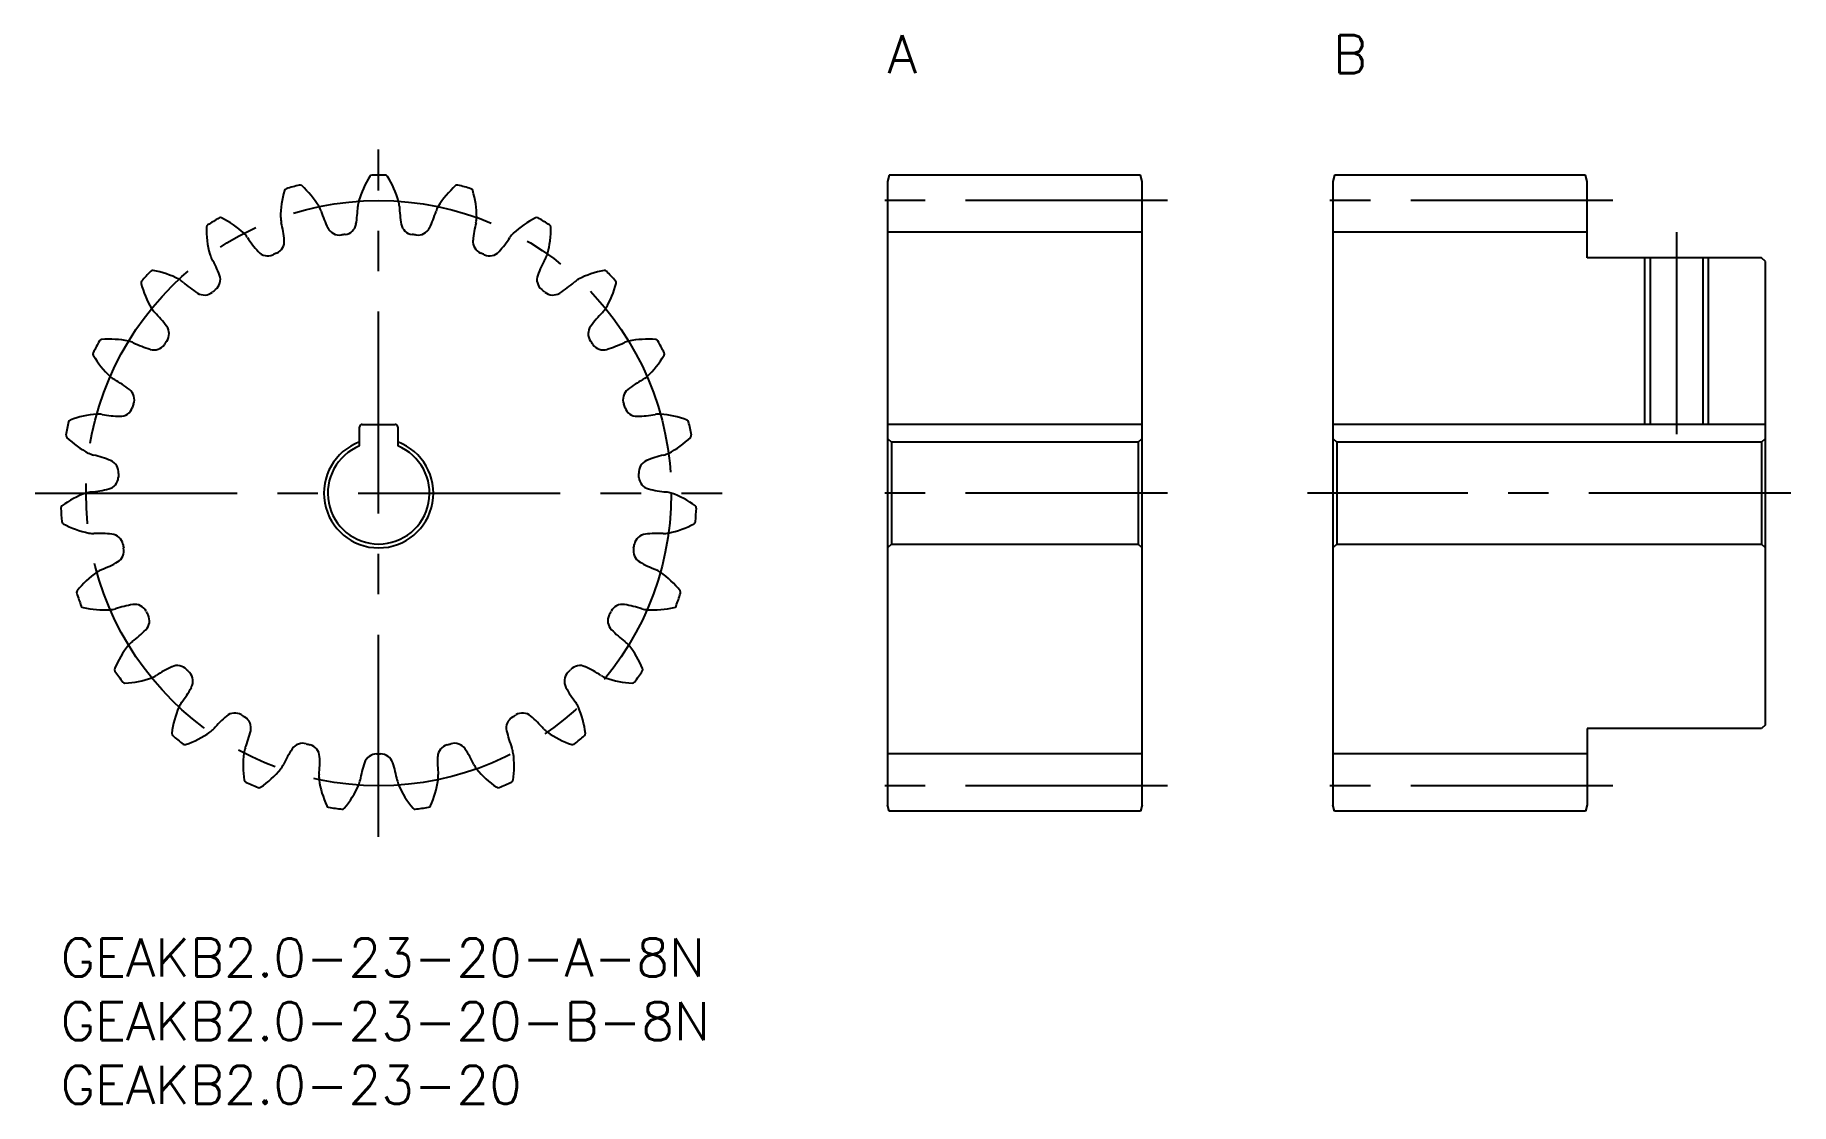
# Model space of a CAD drawing. Extents: x -2 to 136, y -13 to 71.
import ezdxf

# ---------------------------------------------------------------- set-up
doc = ezdxf.new("R2010")
doc.units = 0
doc.header["$LTSCALE"] = 0.5
doc.linetypes.add('CENTER', pattern=[50.8, 31.75, -6.35, 6.35, -6.35])
for name, color, linetype in [('MSM_CENTER', 1, 'CENTER'), ('MSM_CONTINUOUS', 7, 'CONTINUOUS'), ('MSM_NARROW', 5, 'CONTINUOUS'), ('MSM_PART_NUMBER', 7, 'CONTINUOUS')]:
    doc.layers.add(name, color=color, linetype=linetype)
doc.styles.get("Standard").update_dxf_attribs({"font": 'txt.shx', "height": 1, "bigfont": 'bigfont.shx'})

# ---------------------------------------------------------------- blocks, each defined once
blk = doc.blocks.new('*U3')
at = {"layer": 'MSM_PART_NUMBER'}
blk.add_text('GEAKB2.0-23-20-B-8N', height=3, dxfattribs=at).set_placement((0, -8))
blk = doc.blocks.new('*U4')
at = {"layer": 'MSM_PART_NUMBER'}
blk.add_text('GEAKB2.0-23-20-A-8N', height=3, dxfattribs=at).set_placement((0, -3))
blk = doc.blocks.new('*U5')
at = {"layer": 'MSM_PART_NUMBER'}
blk.add_text('GEAKB2.0-23-20', height=3, dxfattribs=at).set_placement((0, -13))
blk = doc.blocks.new('*U6')
at = {"layer": 'MSM_PART_NUMBER'}
blk.add_text('A', height=3, dxfattribs=at).set_placement((65, 68))
blk = doc.blocks.new('*U7')
at = {"layer": 'MSM_PART_NUMBER'}
blk.add_text('B', height=3, dxfattribs=at).set_placement((100, 68))

msp = doc.modelspace()

# ---------------------------------------------------------------- linework, layer by layer
at = {"layer": 'MSM_CENTER'}
for p, q in [((25, 8), (25, 62)), ((87, 58), (63, 58)), ((122, 58), (98, 58)), ((127, 55.5), (127, 38.4)), ((-2, 35), (52, 35)), ((87, 35), (63, 35)), ((136, 35), (98, 35)), ((87, 12), (63, 12)), ((122, 12), (98, 12))]:
    msp.add_line(p, q, dxfattribs=at)
msp.add_circle((25, 35), 23, dxfattribs=at)
at = {"layer": 'MSM_CONTINUOUS'}
for p, q in [((65.13, 60), (65, 59.5)), ((65, 59.5), (65, 10.5)), ((84.87, 60), (65.13, 60)), ((85, 59.5), (84.87, 60)), ((85, 10.5), (85, 59.5)), ((100.13, 60), (100, 59.5)), ((100, 59.5), (100, 10.5)), ((119.87, 60), (100.13, 60)), ((120, 59.5), (119.87, 60)), ((120, 53.5), (120, 59.5)), ((85, 55.5), (65, 55.5)), ((120, 55.5), (100, 55.5)), ((133.7, 53.5), (120, 53.5)), ((124.93, 53.5), (124.93, 40.4)), ((129.07, 53.5), (129.07, 40.4)), ((134, 53.2), (133.7, 53.5)), ((134, 16.8), (134, 53.2)), ((23.5, 38.71), (23.5, 40.2)), ((23.7, 40.4), (26.3, 40.4)), ((26.5, 40.2), (26.5, 38.71)), ((85, 40.4), (65, 40.4)), ((134, 40.4), (100, 40.4)), ((65, 39.3), (65.3, 39)), ((65.3, 39), (65.3, 31)), ((84.7, 39), (65.3, 39)), ((84.7, 39), (85, 39.3)), ((84.7, 39), (84.7, 31)), ((100, 39.3), (100.3, 39)), ((100.3, 39), (100.3, 31)), ((133.7, 39), (100.3, 39)), ((133.7, 39), (134, 39.3)), ((133.7, 39), (133.7, 31)), ((65.3, 31), (65, 30.7)), ((65.3, 31), (84.7, 31)), ((85, 30.7), (84.7, 31)), ((100.3, 31), (100, 30.7)), ((100.3, 31), (133.7, 31)), ((134, 30.7), (133.7, 31)), ((134, 16.8), (133.7, 16.5)), ((133.7, 16.5), (120, 16.5)), ((120, 16.5), (120, 10.5)), ((85, 14.5), (65, 14.5)), ((120, 14.5), (100, 14.5)), ((65.13, 10), (65, 10.5)), ((84.87, 10), (65.13, 10)), ((85, 10.5), (84.87, 10)), ((100.13, 10), (100, 10.5)), ((119.87, 10), (100.13, 10)), ((120, 10.5), (119.87, 10))]:
    msp.add_line(p, q, dxfattribs=at)
for centre, radius, start, end in [((30.8, 55.82), 7.67, 147.8576, 163.913), ((24.47, 59.79), 0.2, 91.2138, 147.8576), ((25, 35), 25, 88.7862, 91.2138), ((25.53, 59.79), 0.2, 32.1424, 88.7862), ((19.2, 55.82), 7.67, 16.087, 32.1424), ((24.96, 56.61), 7.67, 163.5098, 179.5652), ((17.8, 58.73), 0.2, 106.866, 163.5098), ((25, 35), 25, 104.4383, 106.866), ((18.82, 59.02), 0.2, 47.7946, 104.4383), ((13.8, 53.49), 7.67, 31.7391, 47.7946), ((36.2, 53.49), 7.67, 132.2054, 148.2609), ((31.18, 59.02), 0.2, 75.5617, 132.2054), ((25, 35), 25, 73.134, 75.5617), ((32.2, 58.73), 0.2, 16.4902, 73.134), ((25.04, 56.61), 7.67, 0.4348, 16.4902), ((25, 35), 25, 120.0905, 122.5182), ((12.57, 56.46), 0.2, 63.4467, 120.0905), ((9.23, 49.78), 7.67, 47.3913, 63.4467), ((18.93, 56.66), 1.63, 179.5652, 194.0253), ((18.93, 56.66), 1.63, 17.2791, 31.7391), ((29.27, 59.88), 9.2, 197.3004, 206.073), ((14.17, 57.8), 9.2, 349.5792, 358.3517), ((25, 57.49), 1.63, 163.913, 178.3731), ((25, 57.49), 1.63, 1.6269, 16.087), ((35.83, 57.8), 9.2, 181.6483, 190.4208), ((20.73, 59.88), 9.2, 333.927, 342.6996), ((31.07, 56.66), 1.63, 148.2609, 162.7209), ((31.07, 56.66), 1.63, 345.9747, 0.4348), ((40.77, 49.78), 7.67, 116.5533, 132.6087), ((37.43, 56.46), 0.2, 59.9095, 116.5533), ((25, 35), 25, 57.4818, 59.9095), ((11.67, 55.91), 0.2, 122.5182, 179.162), ((19.13, 55.8), 7.67, 179.162, 195.2174), ((13.31, 54.22), 1.63, 32.9312, 47.3913), ((8.42, 54.04), 9.2, 5.2313, 14.0039), ((21.91, 56.28), 1, 206.073, 278.265), ((25, 35), 20.5, 97.3872, 98.265), ((22.24, 56.32), 1, 277.3872, 349.5792), ((27.76, 56.32), 1, 190.4208, 262.6129), ((25, 35), 20.5, 81.735, 82.6128), ((28.09, 56.28), 1, 261.735, 333.927), ((41.58, 54.04), 9.2, 165.9961, 174.7687), ((36.69, 54.22), 1.63, 132.6087, 147.0688), ((30.87, 55.8), 7.67, 344.7826, 0.838), ((38.33, 55.91), 0.2, 0.838, 57.4818), ((22.4, 60.11), 9.2, 212.9526, 221.7252), ((16.28, 54.65), 1, 221.7252, 293.9172), ((25, 35), 20.5, 113.0393, 113.9172), ((16.59, 54.79), 1, 293.0393, 5.2313), ((33.41, 54.79), 1, 174.7687, 246.9607), ((25, 35), 20.5, 66.0828, 66.9607), ((33.72, 54.65), 1, 246.0828, 318.2748), ((27.6, 60.11), 9.2, 318.2748, 327.0474), ((25, 35), 25, 135.7427, 138.1704), ((7.24, 52.31), 0.2, 79.0989, 135.7427), ((5.83, 44.98), 7.67, 63.0435, 79.0989), ((13.31, 54.22), 1.63, 195.2174, 209.6774), ((3.9, 48.86), 9.2, 20.8835, 29.6561), ((46.1, 48.86), 9.2, 150.3439, 159.1165), ((36.69, 54.22), 1.63, 330.3226, 344.7826), ((44.17, 44.98), 7.67, 100.9011, 116.9565), ((42.76, 52.31), 0.2, 44.2573, 100.9011), ((25, 35), 25, 41.8296, 44.2573), ((6.52, 51.54), 0.2, 138.1704, 194.8141), ((13.74, 53.45), 7.67, 194.8141, 210.8696), ((8.56, 50.35), 1.63, 48.5834, 63.0435), ((15.72, 58.48), 9.2, 228.6048, 237.3774), ((11.56, 51.78), 1, 308.6915, 20.8835), ((38.44, 51.78), 1, 159.1165, 231.3085), ((34.28, 58.48), 9.2, 302.6226, 311.3952), ((41.44, 50.35), 1.63, 116.9565, 131.4166), ((36.26, 53.45), 7.67, 329.1304, 345.1859), ((43.48, 51.54), 0.2, 345.1858, 41.8296), ((11.3, 51.57), 1, 237.3774, 309.5694), ((25, 35), 20.5, 128.6915, 129.5694), ((25, 35), 20.5, 50.4306, 51.3085), ((38.7, 51.57), 1, 230.4306, 302.6226), ((8.56, 50.35), 1.63, 210.8696, 225.3296), ((0.94, 42.65), 9.2, 36.5357, 45.3082), ((49.06, 42.65), 9.2, 134.6918, 143.4643), ((41.44, 50.35), 1.63, 314.6704, 329.1304), ((25, 35), 25, 151.3949, 153.8225), ((3.23, 46.87), 0.2, 94.7511, 151.3949), ((3.85, 39.43), 7.67, 78.6957, 94.7511), ((5.03, 45.35), 1.63, 64.2356, 78.6957), ((25, 35), 20.5, 144.3437, 145.2215), ((7.53, 47.53), 1, 324.3437, 36.5357), ((42.47, 47.53), 1, 143.4643, 215.6563), ((25, 35), 20.5, 34.7785, 35.6563), ((44.97, 45.35), 1.63, 101.3043, 115.7644), ((46.15, 39.43), 7.67, 85.2489, 101.3043), ((46.77, 46.87), 0.2, 28.6051, 85.2489), ((25, 35), 25, 26.1775, 28.6051), ((2.74, 45.94), 0.2, 153.8225, 210.4663), ((9.18, 49.73), 7.67, 210.4663, 226.5217), ((9.73, 55.11), 9.2, 244.257, 253.0295), ((7.34, 47.26), 1, 253.0295, 325.2215), ((42.66, 47.26), 1, 214.7785, 286.9705), ((40.27, 55.11), 9.2, 286.9705, 295.743), ((40.82, 49.73), 7.67, 313.4783, 329.5337), ((47.26, 45.94), 0.2, 329.5337, 26.1775), ((5.03, 45.35), 1.63, 226.5217, 240.9818), ((44.97, 45.35), 1.63, 299.0182, 313.4783), ((-0.23, 35.88), 9.2, 52.1879, 60.9604), ((4.8, 42.35), 1, 339.9959, 52.1879), ((45.2, 42.35), 1, 127.8121, 200.0041), ((50.23, 35.88), 9.2, 119.0396, 127.8121), ((4.69, 42.04), 1, 268.6817, 340.8737), ((25, 35), 20.5, 159.9959, 160.8737), ((25, 35), 20.5, 19.1263, 20.0041), ((45.31, 42.04), 1, 199.1263, 271.3183), ((25, 35), 25, 167.047, 169.4747), ((0.83, 40.56), 0.2, 110.4033, 167.047), ((3.43, 33.56), 7.67, 94.3478, 110.4033), ((2.98, 39.58), 1.63, 79.8878, 94.3478), ((4.88, 50.24), 9.2, 259.9091, 268.6817), ((23.7, 40.2), 0.2, 90, 180), ((26.3, 40.2), 0.2, 0, 90), ((45.12, 50.24), 9.2, 271.3183, 280.0909), ((47.02, 39.58), 1.63, 85.6522, 100.1122), ((46.57, 33.56), 7.67, 69.5967, 85.6522), ((49.17, 40.56), 0.2, 12.953, 69.5967), ((25, 35), 25, 10.5253, 12.953), ((0.62, 39.53), 0.2, 169.4747, 226.1185), ((5.79, 44.91), 7.67, 226.1185, 242.1739), ((25, 35), 4.3, 110.4162, 69.5838), ((25, 35), 4, 112.0243, 67.9757), ((44.21, 44.91), 7.67, 297.8261, 313.8815), ((49.38, 39.53), 0.2, 313.8815, 10.5253), ((2.98, 39.58), 1.63, 242.1739, 256.634), ((0.47, 29.04), 9.2, 67.84, 76.6126), ((3.56, 36.63), 1, 355.648, 67.84), ((46.44, 36.63), 1, 112.16, 184.352), ((49.53, 29.04), 9.2, 103.3874, 112.16), ((47.02, 39.58), 1.63, 283.366, 297.8261), ((3.54, 36.3), 1, 284.3339, 356.5259), ((25, 35), 20.5, 175.648, 176.5259), ((25, 35), 20.5, 3.4741, 4.352), ((46.46, 36.3), 1, 183.4741, 255.6661), ((4.62, 27.8), 7.67, 110, 126.0554), ((2.56, 33.46), 1.63, 95.5399, 110), ((1.51, 44.25), 9.2, 275.5613, 284.3339), ((48.49, 44.25), 9.2, 255.6661, 264.4387), ((47.44, 33.46), 1.63, 70, 84.4601), ((45.38, 27.8), 7.67, 53.9446, 70), ((0.23, 33.83), 0.2, 126.0554, 182.6992), ((25, 35), 25, 182.6992, 185.1269), ((49.77, 33.83), 0.2, 357.3008, 53.9446), ((25, 35), 25, 354.8731, 357.3008), ((0.3, 32.78), 0.2, 185.1269, 241.7706), ((3.83, 39.36), 7.67, 241.7706, 257.8261), ((2.56, 33.46), 1.63, 257.8261, 272.2861), ((2.99, 22.64), 9.2, 83.4922, 92.2648), ((3.92, 30.79), 1, 11.3002, 83.4922), ((46.08, 30.79), 1, 96.5078, 168.6998), ((47.01, 22.64), 9.2, 87.7352, 96.5078), ((47.44, 33.46), 1.63, 267.7139, 282.1739), ((46.17, 39.36), 7.67, 282.1739, 298.2294), ((49.7, 32.78), 0.2, 298.2294, 354.8731), ((3.98, 30.46), 1, 299.986, 12.1781), ((25, 35), 20.5, 191.3002, 192.1781), ((46.02, 30.46), 1, 167.8219, 240.014), ((25, 35), 20.5, 347.8219, 348.6998), ((3.81, 27.47), 1.63, 111.1921, 125.6522), ((-0.11, 37.57), 9.2, 291.2135, 299.986), ((50.11, 37.57), 9.2, 240.014, 248.7865), ((46.19, 27.47), 1.63, 54.3478, 68.8079), ((7.32, 22.56), 7.67, 125.6522, 141.7076), ((42.68, 22.56), 7.67, 38.2924, 54.3478), ((1.46, 27.19), 0.2, 141.7076, 198.3514), ((25, 35), 25, 198.3514, 200.779), ((7.14, 17.16), 9.2, 99.1444, 107.9169), ((5.84, 25.26), 1, 26.9524, 99.1444), ((44.16, 25.26), 1, 80.8556, 153.0476), ((42.86, 17.16), 9.2, 72.0831, 80.8556), ((25, 35), 25, 339.221, 341.6486), ((48.54, 27.19), 0.2, 341.6486, 38.2924), ((1.81, 26.2), 0.2, 200.779, 257.4228), ((3.44, 33.49), 7.67, 257.4228, 273.4783), ((3.81, 27.47), 1.63, 273.4783, 287.9383), ((5.99, 24.96), 1, 315.6382, 27.8302), ((25, 35), 20.5, 206.9524, 207.8302), ((44.01, 24.96), 1, 152.1698, 224.3618), ((25, 35), 20.5, 332.1698, 333.0476), ((46.19, 27.47), 1.63, 252.0617, 266.5217), ((46.56, 33.49), 7.67, 266.5217, 282.5772), ((48.19, 26.2), 0.2, 282.5771, 339.221), ((0.12, 30.7), 9.2, 306.8657, 315.6382), ((49.88, 30.7), 9.2, 224.3618, 233.1343), ((11.33, 18.26), 7.67, 141.3043, 157.3598), ((6.62, 22.03), 1.63, 126.8443, 141.3043), ((43.38, 22.03), 1.63, 38.6957, 53.1557), ((38.67, 18.26), 7.67, 22.6402, 38.6957), ((4.44, 21.13), 0.2, 157.3598, 214.0036), ((25, 35), 25, 214.0036, 216.4312), ((12.61, 13), 9.2, 114.7966, 123.5691), ((9.18, 20.45), 1, 42.6046, 114.7966), ((25, 35), 20.5, 222.6046, 223.4824), ((9.4, 20.21), 1, 331.2904, 43.4824), ((40.6, 20.21), 1, 136.5176, 208.7096), ((25, 35), 20.5, 316.5176, 317.3954), ((40.82, 20.45), 1, 65.2034, 137.3955), ((37.39, 13), 9.2, 56.4309, 65.2034), ((25, 35), 25, 323.5688, 325.9964), ((45.56, 21.13), 0.2, 325.9964, 22.6402), ((5.05, 20.27), 0.2, 216.4312, 273.075), ((4.65, 27.73), 7.67, 273.075, 289.1304), ((6.62, 22.03), 1.63, 289.1304, 303.5905), ((2.21, 24.14), 9.2, 322.5178, 331.2904), ((47.79, 24.14), 9.2, 208.7096, 217.4822), ((43.38, 22.03), 1.63, 236.4095, 250.8696), ((45.35, 27.73), 7.67, 250.8696, 266.925), ((44.95, 20.27), 0.2, 266.925, 323.5688), ((16.36, 15.19), 7.67, 156.9565, 173.012), ((10.8, 17.55), 1.63, 142.4965, 156.9565), ((39.2, 17.55), 1.63, 23.0435, 37.5035), ((33.64, 15.19), 7.67, 6.988, 23.0435), ((19.01, 10.48), 9.2, 130.4487, 139.2213), ((13.69, 16.72), 1, 58.2567, 130.4487), ((25, 35), 20.5, 238.2567, 239.1346), ((13.97, 16.54), 1, 346.9426, 59.1346), ((36.03, 16.54), 1, 120.8654, 193.0574), ((25, 35), 20.5, 300.8654, 301.7433), ((36.31, 16.72), 1, 49.5513, 121.7433), ((30.99, 10.48), 9.2, 40.7787, 49.5513), ((8.95, 16.1), 0.2, 173.012, 229.6557), ((25, 35), 25, 229.6557, 232.0834), ((9.76, 15.44), 0.2, 232.0834, 288.7272), ((7.36, 22.51), 7.67, 288.7272, 304.7826), ((10.8, 17.55), 1.63, 304.7826, 319.2427), ((5.98, 18.4), 9.2, 338.17, 346.9426), ((19.04, 14.34), 1, 73.9089, 146.1009), ((25, 35), 20.5, 253.9089, 254.7867), ((19.36, 14.25), 1, 2.5947, 74.7867), ((30.64, 14.25), 1, 105.2133, 177.4053), ((25, 35), 20.5, 285.2133, 286.0911), ((30.96, 14.34), 1, 33.8991, 106.0911), ((44.02, 18.4), 9.2, 193.0574, 201.83), ((39.2, 17.55), 1.63, 220.7573, 235.2174), ((42.64, 22.51), 7.67, 235.2174, 251.2728), ((40.24, 15.44), 0.2, 251.2728, 307.9166), ((25, 35), 25, 307.9166, 310.3443), ((41.05, 16.1), 0.2, 310.3443, 6.988), ((22.02, 13.59), 7.67, 172.6087, 188.6641), ((16.04, 14.37), 1.63, 158.1486, 172.6087), ((25.85, 9.77), 9.2, 146.1009, 154.8735), ((11.17, 13.88), 9.2, 353.8222, 2.5947), ((32.62, 10.93), 9.2, 161.7531, 170.5256), ((24.84, 13.5), 1, 89.5611, 161.7531), ((25, 35), 20.5, 269.5611, 270.4389), ((25.16, 13.5), 1, 18.2469, 90.4389), ((17.38, 10.93), 9.2, 9.4744, 18.2469), ((38.83, 13.88), 9.2, 177.4053, 186.1778), ((24.15, 9.77), 9.2, 25.1265, 33.8991), ((33.96, 14.37), 1.63, 7.3913, 21.8514), ((27.98, 13.59), 7.67, 351.3359, 7.3913), ((14.64, 12.47), 0.2, 188.6641, 245.3079), ((11.39, 18.21), 7.67, 304.3793, 320.4348), ((16.04, 14.37), 1.63, 320.4348, 334.8948), ((21.94, 12.72), 1.63, 173.8008, 188.2609), ((27.91, 13.58), 7.67, 188.2609, 204.3163), ((21.94, 12.72), 1.63, 336.087, 350.547), ((28.06, 12.72), 1.63, 189.453, 203.913), ((22.09, 13.58), 7.67, 335.6837, 351.7391), ((28.06, 12.72), 1.63, 351.7391, 6.1992), ((33.96, 14.37), 1.63, 205.1052, 219.5652), ((38.61, 18.21), 7.67, 219.5652, 235.6207), ((35.36, 12.47), 0.2, 294.6921, 351.3359), ((25, 35), 25, 245.3079, 247.7356), ((15.6, 12.05), 0.2, 247.7356, 304.3793), ((16.42, 15.16), 7.67, 320.0315, 336.087), ((33.58, 15.16), 7.67, 203.913, 219.9685), ((34.4, 12.05), 0.2, 235.6206, 292.2644), ((25, 35), 25, 292.2644, 294.6921), ((21.1, 10.51), 0.2, 204.3163, 260.9601), ((25, 35), 25, 260.9601, 263.3877), ((22.14, 10.36), 0.2, 263.3877, 320.0315), ((27.86, 10.36), 0.2, 219.9684, 276.6123), ((25, 35), 25, 276.6123, 279.0399), ((28.9, 10.51), 0.2, 279.0399, 335.6837)]:
    msp.add_arc(centre, radius, start, end, dxfattribs=at)
at = {"layer": 'MSM_NARROW'}
for p, q in [((124.5, 53.5), (124.5, 40.4)), ((129.5, 53.5), (129.5, 40.4))]:
    msp.add_line(p, q, dxfattribs=at)

# ---------------------------------------------------------------- block references
at = {"layer": 'MSM_CONTINUOUS'}
for name in ['*U6', '*U7', '*U4', '*U3', '*U5']:
    msp.add_blockref(name, (0, 0), dxfattribs=at)

doc.saveas('drawing.dxf')
